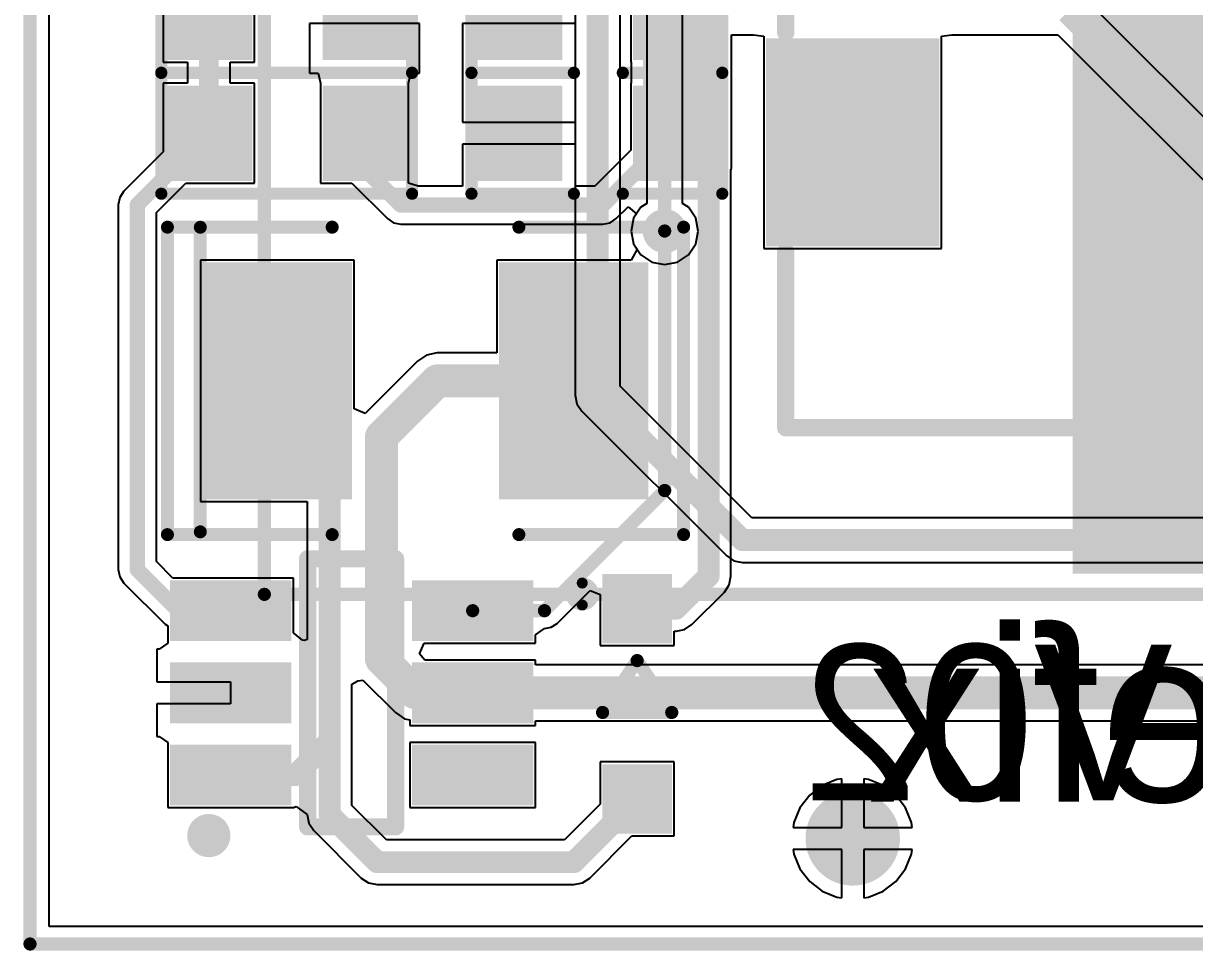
# Model space of a CAD drawing. Header units: millimetres. Extents: x -0.78 to 0.93, y -0.37 to 1.4.
# Drawn here: x -0.777 to -0.244, y -0.368 to 0.054 of the extents above; entities that cross this region are included whole.
import ezdxf

# ---------------------------------------------------------------- set-up
doc = ezdxf.new("R2010")
doc.units = ezdxf.units.MM
doc.header["$MEASUREMENT"] = 0
for name, color, linetype in [('BottomLayer', 5, 'Continuous'), ('BottomOverlay', 54, 'Continuous'), ('BottomSolder', 6, 'Continuous'), ('TopLayer', 1, 'Continuous'), ('TopOverlay', 2, 'Continuous'), ('TopSolder', 216, 'Continuous'), ('ViaHoleLayer', 16, 'Continuous')]:
    doc.layers.add(name, color=color, linetype=linetype)

# ---------------------------------------------------------------- blocks, each defined once
blk = doc.blocks.new('1_69_OLED_38')
at = {"layer": 'BottomLayer'}
blk.add_hatch(color=5, dxfattribs=at).paths.add_polyline_path([(-0.36417, -0.00585), (-0.36417, -0.09246), (-0.43504, -0.09246), (-0.43504, -0.00585)])
at = {"layer": 'BottomSolder'}
blk.add_hatch(color=6, dxfattribs=at).paths.add_polyline_path([(-0.36017, -0.00185), (-0.36017, -0.09646), (-0.43904, -0.09646), (-0.43904, -0.00185)])
at = {"layer": 'BottomOverlay', "const_width": 0.00787}
for points in [[(-0.43012, 0.00085), (-0.43012, 0.03585)], [(-0.43012, -0.17915), (-0.43012, -0.09915)], [(-0.43012, -0.17915), (0.43012, -0.17915)]]:
    blk.add_lwpolyline(points, dxfattribs=at)
at = {"layer": 'BottomOverlay', "const_width": 0.00394}
for points in [[(-0.43209, 0.00085, 1), (-0.42815, 0.00085, 1)], [(-0.43209, -0.09915, 1), (-0.42815, -0.09915, 1)], [(-0.43209, -0.17915, 1), (-0.42815, -0.17915, 1)], [(-0.43209, -0.17915, 1), (-0.42815, -0.17915, 1)]]:
    blk.add_lwpolyline(points, format="xyb", close=True, dxfattribs=at)
at = {"layer": 'TopOverlay', "const_width": 0.006}
for points in [[(-0.77418, -0.41423), (-0.77418, 0.88498)], [(-0.66749, -0.25502), (-0.66749, 0.80262)], [(-0.66749, -0.25502), (0.65456, -0.25502)], [(-0.77418, -0.41423), (0.76125, -0.41423)]]:
    blk.add_lwpolyline(points, dxfattribs=at)
at = {"layer": 'TopOverlay', "const_width": 0.003}
for points in [[(-0.66899, -0.25502, 1), (-0.66599, -0.25502, 1)], [(-0.66899, -0.25502, 1), (-0.66599, -0.25502, 1)], [(-0.77568, -0.41423, 1), (-0.77268, -0.41423, 1)], [(-0.77568, -0.41423, 1), (-0.77268, -0.41423, 1)]]:
    blk.add_lwpolyline(points, format="xyb", close=True, dxfattribs=at)
blk = doc.blocks.new('0603R_B_42')
at = {"layer": 'BottomLayer'}
for points in [[(-0.05043, 0.01772), (-0.02043, 0.01772), (-0.02043, -0.01772), (-0.05043, -0.01772)], [(0.01969, 0.01772), (0.05118, 0.01772), (0.05118, -0.01772), (0.01969, -0.01772)]]:
    blk.add_hatch(color=5, dxfattribs=at).paths.add_polyline_path(points)
at = {"layer": 'BottomSolder'}
for points in [[(-0.05443, 0.02172), (-0.01643, 0.02172), (-0.01643, -0.02172), (-0.05443, -0.02172)], [(0.01569, 0.02172), (0.05518, 0.02172), (0.05518, -0.02172), (0.01569, -0.02172)]]:
    blk.add_hatch(color=6, dxfattribs=at).paths.add_polyline_path(points)
at = {"layer": 'BottomOverlay', "const_width": 0.00551}
for points in [[(-0.05709, 0.02756), (-0.05709, -0.02756)], [(0.05709, 0.02756), (-0.05709, 0.02756)], [(0.05709, 0.02756), (0.05709, -0.02756)], [(0.05709, -0.02756), (-0.05709, -0.02756)]]:
    blk.add_lwpolyline(points, dxfattribs=at)
at = {"layer": 'BottomOverlay', "const_width": 0.00276}
for points in [[(-0.05847, 0.02756, 1), (-0.05571, 0.02756, 1)], [(-0.05847, 0.02756, 1), (-0.05571, 0.02756, 1)], [(0.05571, 0.02756, 1), (0.05847, 0.02756, 1)], [(0.05571, 0.02756, 1), (0.05847, 0.02756, 1)], [(-0.05847, -0.02756, 1), (-0.05571, -0.02756, 1)], [(-0.05847, -0.02756, 1), (-0.05571, -0.02756, 1)], [(0.05571, -0.02756, 1), (0.05847, -0.02756, 1)], [(0.05571, -0.02756, 1), (0.05847, -0.02756, 1)]]:
    blk.add_lwpolyline(points, format="xyb", close=True, dxfattribs=at)
blk = doc.blocks.new('0603R_B_43')
at = {"layer": 'BottomLayer'}
for points in [[(-0.05043, 0.01772), (-0.02043, 0.01772), (-0.02043, -0.01772), (-0.05043, -0.01772)], [(0.01969, 0.01772), (0.05118, 0.01772), (0.05118, -0.01772), (0.01969, -0.01772)]]:
    blk.add_hatch(color=5, dxfattribs=at).paths.add_polyline_path(points)
at = {"layer": 'BottomSolder'}
for points in [[(-0.05443, 0.02172), (-0.01643, 0.02172), (-0.01643, -0.02172), (-0.05443, -0.02172)], [(0.01569, 0.02172), (0.05518, 0.02172), (0.05518, -0.02172), (0.01569, -0.02172)]]:
    blk.add_hatch(color=6, dxfattribs=at).paths.add_polyline_path(points)
at = {"layer": 'BottomOverlay', "const_width": 0.00551}
for points in [[(-0.05709, 0.02756), (-0.05709, -0.02756)], [(0.05709, 0.02756), (-0.05709, 0.02756)], [(0.05709, 0.02756), (0.05709, -0.02756)], [(0.05709, -0.02756), (-0.05709, -0.02756)]]:
    blk.add_lwpolyline(points, dxfattribs=at)
at = {"layer": 'BottomOverlay', "const_width": 0.00276}
for points in [[(-0.05847, 0.02756, 1), (-0.05571, 0.02756, 1)], [(-0.05847, 0.02756, 1), (-0.05571, 0.02756, 1)], [(0.05571, 0.02756, 1), (0.05847, 0.02756, 1)], [(0.05571, 0.02756, 1), (0.05847, 0.02756, 1)], [(-0.05847, -0.02756, 1), (-0.05571, -0.02756, 1)], [(-0.05847, -0.02756, 1), (-0.05571, -0.02756, 1)], [(0.05571, -0.02756, 1), (0.05847, -0.02756, 1)], [(0.05571, -0.02756, 1), (0.05847, -0.02756, 1)]]:
    blk.add_lwpolyline(points, format="xyb", close=True, dxfattribs=at)
blk = doc.blocks.new('SOT23_6N_B_44')
at = {"layer": 'BottomLayer'}
for points in [[(-0.02756, 0.0315), (-0.04724, 0.0315), (-0.04724, 0.07874), (-0.02756, 0.07874)], [(0.00984, 0.0315), (-0.00984, 0.0315), (-0.00984, 0.07874), (0.00984, 0.07874)], [(0.04724, 0.0315), (0.02756, 0.0315), (0.02756, 0.07874), (0.04724, 0.07874)], [(-0.02756, -0.07874), (-0.04724, -0.07874), (-0.04724, -0.0315), (-0.02756, -0.0315)], [(0.00984, -0.07874), (-0.00984, -0.07874), (-0.00984, -0.0315), (0.00984, -0.0315)], [(0.04724, -0.07874), (0.02756, -0.07874), (0.02756, -0.0315), (0.04724, -0.0315)]]:
    blk.add_hatch(color=5, dxfattribs=at).paths.add_polyline_path(points)
at = {"layer": 'BottomSolder'}
for points in [[(-0.02356, 0.0275), (-0.05124, 0.0275), (-0.05124, 0.08274), (-0.02356, 0.08274)], [(0.01384, 0.0275), (-0.01384, 0.0275), (-0.01384, 0.08274), (0.01384, 0.08274)], [(0.05124, 0.0275), (0.02356, 0.0275), (0.02356, 0.08274), (0.05124, 0.08274)], [(-0.02356, -0.08274), (-0.05124, -0.08274), (-0.05124, -0.0275), (-0.02356, -0.0275)], [(0.01384, -0.08274), (-0.01384, -0.08274), (-0.01384, -0.0275), (0.01384, -0.0275)], [(0.05124, -0.08274), (0.02356, -0.08274), (0.02356, -0.0275), (0.05124, -0.0275)]]:
    blk.add_hatch(color=6, dxfattribs=at).paths.add_polyline_path(points)
at = {"layer": 'BottomOverlay'}
for points, const_width in [([(-0.06008, 0.065, 1), (-0.06992, 0.065, 1)], 0.00984), ([(-0.07238, 0.065, 1), (-0.06746, 0.065, 1)], 0.00492), ([(-0.06254, 0.065, 1), (-0.05762, 0.065, 1)], 0.00492), ([(-0.06299, 0.02, 1), (-0.05906, 0.02, 1)], 0.00394), ([(-0.06299, 0.02, 1), (-0.05906, 0.02, 1)], 0.00394), ([(0.05906, 0.02, 1), (0.06299, 0.02, 1)], 0.00394), ([(0.05906, 0.02, 1), (0.06299, 0.02, 1)], 0.00394), ([(-0.06299, -0.02, 1), (-0.05906, -0.02, 1)], 0.00394), ([(-0.06299, -0.02, 1), (-0.05906, -0.02, 1)], 0.00394), ([(0.05906, -0.02, 1), (0.06299, -0.02, 1)], 0.00394), ([(0.05906, -0.02, 1), (0.06299, -0.02, 1)], 0.00394)]:
    blk.add_lwpolyline(points, format="xyb", close=True, dxfattribs=dict(at, const_width=const_width))
at = {"layer": 'BottomOverlay', "const_width": 0.00787}
for points in [[(-0.06102, 0.02), (0.06102, 0.02)], [(-0.06102, 0.02), (-0.06102, -0.02)], [(0.06102, 0.02), (0.06102, -0.02)], [(-0.06102, -0.02), (0.06102, -0.02)]]:
    blk.add_lwpolyline(points, dxfattribs=at)
blk = doc.blocks.new('1210____B_45')
at = {"layer": 'BottomLayer'}
for points in [[(-0.0302, 0.04968), (0.0298, 0.04968), (0.0298, -0.05032), (-0.0302, -0.05032)], [(0.1048, 0.04968), (0.1648, 0.04968), (0.1648, -0.05032), (0.1048, -0.05032)]]:
    blk.add_hatch(color=5, dxfattribs=at).paths.add_polyline_path(points)
at = {"layer": 'BottomSolder'}
for points in [[(-0.0342, 0.05368), (0.0338, 0.05368), (0.0338, -0.05432), (-0.0342, -0.05432)], [(0.1008, 0.05368), (0.1688, 0.05368), (0.1688, -0.05432), (0.1008, -0.05432)]]:
    blk.add_hatch(color=6, dxfattribs=at).paths.add_polyline_path(points)
at = {"layer": 'BottomOverlay', "const_width": 0.00591}
for points in [[(-0.0502, 0.06968), (0.0248, 0.06968)], [(-0.0502, -0.07032), (-0.0502, 0.06968)], [(-0.03524, -0.06906), (-0.03524, 0.06964)], [(0.1098, 0.06968), (0.1848, 0.06968)], [(0.1848, -0.07032), (0.1848, 0.06968)], [(-0.0502, -0.07032), (0.0248, -0.07032)], [(0.1098, -0.07032), (0.1848, -0.07032)]]:
    blk.add_lwpolyline(points, dxfattribs=at)
at = {"layer": 'BottomOverlay', "const_width": 0.00295}
for points in [[(-0.05167, 0.06968, 1), (-0.04872, 0.06968, 1)], [(-0.05167, 0.06968, 1), (-0.04872, 0.06968, 1)], [(-0.03671, 0.06964, 1), (-0.03376, 0.06964, 1)], [(0.02333, 0.06968, 1), (0.02628, 0.06968, 1)], [(0.10833, 0.06968, 1), (0.11128, 0.06968, 1)], [(0.18333, 0.06968, 1), (0.18628, 0.06968, 1)], [(0.18333, 0.06968, 1), (0.18628, 0.06968, 1)], [(-0.05167, -0.07032, 1), (-0.04872, -0.07032, 1)], [(-0.05167, -0.07032, 1), (-0.04872, -0.07032, 1)], [(-0.03671, -0.06906, 1), (-0.03376, -0.06906, 1)], [(0.02333, -0.07032, 1), (0.02628, -0.07032, 1)], [(0.10833, -0.07032, 1), (0.11128, -0.07032, 1)], [(0.18333, -0.07032, 1), (0.18628, -0.07032, 1)], [(0.18333, -0.07032, 1), (0.18628, -0.07032, 1)]]:
    blk.add_lwpolyline(points, format="xyb", close=True, dxfattribs=at)
blk = doc.blocks.new('SOD323_1N4148WS_B_46')
at = {"layer": 'BottomLayer'}
for points in [[(-0.05512, 0.01181), (-0.0315, 0.01181), (-0.0315, -0.01181), (-0.05512, -0.01181)], [(0.0315, 0.01181), (0.05512, 0.01181), (0.05512, -0.01181), (0.0315, -0.01181)]]:
    blk.add_hatch(color=5, dxfattribs=at).paths.add_polyline_path(points)
at = {"layer": 'BottomSolder'}
for points in [[(-0.05912, 0.01581), (-0.0275, 0.01581), (-0.0275, -0.01581), (-0.05912, -0.01581)], [(0.0275, 0.01581), (0.05912, 0.01581), (0.05912, -0.01581), (0.0275, -0.01581)]]:
    blk.add_hatch(color=6, dxfattribs=at).paths.add_polyline_path(points)
at = {"layer": 'BottomOverlay', "const_width": 0.006}
for points in [[(-0.01969, 0), (0.00394, 0.01575)], [(0.00394, -0.01575), (0.00394, 0.01575)], [(0.00394, -0.01575), (-0.01969, 0)]]:
    blk.add_lwpolyline(points, dxfattribs=at)
at = {"layer": 'BottomOverlay'}
for points, const_width in [([(0.00244, 0.01575, 1), (0.00544, 0.01575, 1)], 0.003), ([(0.00244, 0.01575, 1), (0.00544, 0.01575, 1)], 0.003), ([(-0.02118, 0, 1), (-0.01818, 0, 1)], 0.003), ([(-0.02118, 0, 1), (-0.01818, 0, 1)], 0.003), ([(0.00244, -0.01575, 1), (0.00544, -0.01575, 1)], 0.003), ([(0.00244, -0.01575, 1), (0.00544, -0.01575, 1)], 0.003), ([(-0.045, -0.025, 1), (-0.055, -0.025, 1)], 0.005), ([(-0.05625, -0.025, 1), (-0.05375, -0.025, 1)], 0.0025), ([(-0.04625, -0.025, 1), (-0.04375, -0.025, 1)], 0.0025)]:
    blk.add_lwpolyline(points, format="xyb", close=True, dxfattribs=dict(at, const_width=const_width))
blk = doc.blocks.new('0603C_B_53')
at = {"layer": 'BottomLayer'}
for points in [[(-0.05043, 0.01772), (-0.02043, 0.01772), (-0.02043, -0.01772), (-0.05043, -0.01772)], [(0.01969, 0.01772), (0.05118, 0.01772), (0.05118, -0.01772), (0.01969, -0.01772)]]:
    blk.add_hatch(color=5, dxfattribs=at).paths.add_polyline_path(points)
at = {"layer": 'BottomSolder'}
for points in [[(-0.05443, 0.02172), (-0.01643, 0.02172), (-0.01643, -0.02172), (-0.05443, -0.02172)], [(0.01569, 0.02172), (0.05518, 0.02172), (0.05518, -0.02172), (0.01569, -0.02172)]]:
    blk.add_hatch(color=6, dxfattribs=at).paths.add_polyline_path(points)
at = {"layer": 'BottomOverlay', "const_width": 0.00551}
for points in [[(-0.05709, 0.02756), (-0.05709, -0.02756)], [(-0.01181, 0.02756), (-0.05709, 0.02756)], [(0.05709, 0.02756), (0.01047, 0.02756)], [(0.05709, 0.02756), (0.05709, -0.02756)], [(-0.01181, -0.02756), (-0.05709, -0.02756)], [(0.05709, -0.02756), (0.01047, -0.02756)]]:
    blk.add_lwpolyline(points, dxfattribs=at)
at = {"layer": 'BottomOverlay', "const_width": 0.00276}
for points in [[(-0.05847, 0.02756, 1), (-0.05571, 0.02756, 1)], [(-0.05847, 0.02756, 1), (-0.05571, 0.02756, 1)], [(-0.01319, 0.02756, 1), (-0.01043, 0.02756, 1)], [(0.0091, 0.02756, 1), (0.01185, 0.02756, 1)], [(0.05571, 0.02756, 1), (0.05847, 0.02756, 1)], [(0.05571, 0.02756, 1), (0.05847, 0.02756, 1)], [(-0.05847, -0.02756, 1), (-0.05571, -0.02756, 1)], [(-0.05847, -0.02756, 1), (-0.05571, -0.02756, 1)], [(-0.01319, -0.02756, 1), (-0.01043, -0.02756, 1)], [(0.0091, -0.02756, 1), (0.01185, -0.02756, 1)], [(0.05571, -0.02756, 1), (0.05847, -0.02756, 1)], [(0.05571, -0.02756, 1), (0.05847, -0.02756, 1)]]:
    blk.add_lwpolyline(points, format="xyb", close=True, dxfattribs=at)
blk = doc.blocks.new('0603C_B_55')
at = {"layer": 'BottomLayer'}
for points in [[(-0.05043, 0.01772), (-0.02043, 0.01772), (-0.02043, -0.01772), (-0.05043, -0.01772)], [(0.01969, 0.01772), (0.05118, 0.01772), (0.05118, -0.01772), (0.01969, -0.01772)]]:
    blk.add_hatch(color=5, dxfattribs=at).paths.add_polyline_path(points)
at = {"layer": 'BottomSolder'}
for points in [[(-0.05443, 0.02172), (-0.01643, 0.02172), (-0.01643, -0.02172), (-0.05443, -0.02172)], [(0.01569, 0.02172), (0.05518, 0.02172), (0.05518, -0.02172), (0.01569, -0.02172)]]:
    blk.add_hatch(color=6, dxfattribs=at).paths.add_polyline_path(points)
at = {"layer": 'BottomOverlay', "const_width": 0.00551}
for points in [[(-0.05709, 0.02756), (-0.05709, -0.02756)], [(-0.01181, 0.02756), (-0.05709, 0.02756)], [(0.05709, 0.02756), (0.01047, 0.02756)], [(0.05709, 0.02756), (0.05709, -0.02756)], [(-0.01181, -0.02756), (-0.05709, -0.02756)], [(0.05709, -0.02756), (0.01047, -0.02756)]]:
    blk.add_lwpolyline(points, dxfattribs=at)
at = {"layer": 'BottomOverlay', "const_width": 0.00276}
for points in [[(-0.05847, 0.02756, 1), (-0.05571, 0.02756, 1)], [(-0.05847, 0.02756, 1), (-0.05571, 0.02756, 1)], [(-0.01319, 0.02756, 1), (-0.01043, 0.02756, 1)], [(0.0091, 0.02756, 1), (0.01185, 0.02756, 1)], [(0.05571, 0.02756, 1), (0.05847, 0.02756, 1)], [(0.05571, 0.02756, 1), (0.05847, 0.02756, 1)], [(-0.05847, -0.02756, 1), (-0.05571, -0.02756, 1)], [(-0.05847, -0.02756, 1), (-0.05571, -0.02756, 1)], [(-0.01319, -0.02756, 1), (-0.01043, -0.02756, 1)], [(0.0091, -0.02756, 1), (0.01185, -0.02756, 1)], [(0.05571, -0.02756, 1), (0.05847, -0.02756, 1)], [(0.05571, -0.02756, 1), (0.05847, -0.02756, 1)]]:
    blk.add_lwpolyline(points, format="xyb", close=True, dxfattribs=at)

msp = doc.modelspace()

# ---------------------------------------------------------------- hatches: boundary and pattern name
at = {"layer": 'BottomLayer'}
msp.add_hatch(color=5, dxfattribs=at).paths.add_polyline_path([(-0.49508, -0.01181), (-0.46027, -0.01181), (-0.46027, 0.07677), (-0.49508, 0.07677)])
h = msp.add_hatch(color=5, dxfattribs=at)
edge = h.paths.add_edge_path()
edge.add_arc((-0.48524, -0.04035), 0.01, 0, 360)
h = msp.add_hatch(color=5, dxfattribs=at)
edge = h.paths.add_edge_path()
edge.add_arc((-0.39961, -0.31693), 0.0175, 0, 360)
at = {"layer": 'BottomSolder'}
h = msp.add_hatch(color=6, dxfattribs=at)
edge = h.paths.add_edge_path()
edge.add_arc((-0.39961, -0.31693), 0.0215, 0, 360)
at = {"layer": 'TopLayer'}
h = msp.add_hatch(color=1, dxfattribs=at)
edge = h.paths.add_edge_path()
edge.add_arc((-0.48524, -0.04035), 0.01, 0, 360)
h = msp.add_hatch(color=1, dxfattribs=at)
edge = h.paths.add_edge_path()
edge.add_arc((-0.39961, -0.31693), 0.0175, 0, 360)
at = {"layer": 'TopSolder'}
h = msp.add_hatch(color=216, dxfattribs=at)
edge = h.paths.add_edge_path()
edge.add_arc((-0.39961, -0.31693), 0.0215, 0, 360)
at = {"layer": 'ViaHoleLayer'}
h = msp.add_hatch(color=16, dxfattribs=at)
edge = h.paths.add_edge_path()
edge.add_arc((-0.48524, -0.04035), 0.006, 0, 360)
h = msp.add_hatch(color=16, dxfattribs=at)
edge = h.paths.add_edge_path()
edge.add_arc((-0.39961, -0.31693), 0.01, 0, 360)

# ---------------------------------------------------------------- linework, layer by layer
at = {"layer": 'BottomLayer'}
for p, q in [((-0.76547, -0.357), (-0.76547, 0.9259)), ((-0.71351, 0.08191), (-0.71351, 0.03648)), ((-0.67201, 0.03648), (-0.67201, 0.08191)), ((-0.50067, 0.08191), (-0.50067, 0.03648)), ((-0.62189, 0.05419), (-0.64689, 0.05419)), ((-0.64689, 0.05419), (-0.64689, 0.03148)), ((-0.59689, 0.05419), (-0.62189, 0.05419)), ((-0.59689, 0.03148), (-0.59689, 0.05419)), ((-0.55154, 0.05419), (-0.57729, 0.05419)), ((-0.57729, 0.05419), (-0.57729, 0.03148)), ((-0.52579, 0.05419), (-0.55154, 0.05419)), ((-0.52579, 0.03148), (-0.52579, 0.05419)), ((-0.19333, -0.03508), (-0.28653, 0.05811)), ((-0.45486, -0.01181), (-0.45486, 0.049)), ((-0.45486, 0.049), (-0.44478, 0.049)), ((-0.44478, 0.049), (-0.44004, 0.04837)), ((-0.44004, 0.04837), (-0.44004, 0.044)), ((-0.35917, 0.04837), (-0.35443, 0.049)), ((-0.35917, 0.044), (-0.35917, 0.04837)), ((-0.35443, 0.049), (-0.30625, 0.049)), ((-0.30625, 0.049), (-0.20477, -0.05249)), ((-0.44004, 0.044), (-0.44004, -0.04825)), ((-0.35917, -0.04825), (-0.35917, 0.044)), ((-0.71351, 0.03648), (-0.70244, 0.03648)), ((-0.70244, 0.03648), (-0.70244, 0.02691)), ((-0.68307, 0.02691), (-0.68307, 0.03648)), ((-0.68307, 0.03648), (-0.67201, 0.03648)), ((-0.50067, 0.03648), (-0.50049, 0.03648)), ((-0.50049, 0.03648), (-0.50049, 0.02691)), ((-0.70244, 0.02691), (-0.71351, 0.02691)), ((-0.71351, 0.02691), (-0.71351, -0.0043)), ((-0.67201, 0.02691), (-0.68307, 0.02691)), ((-0.67201, -0.01852), (-0.67201, 0.02691)), ((-0.64689, 0.03148), (-0.64294, 0.03148)), ((-0.64294, 0.03148), (-0.64189, 0.02691)), ((-0.64189, 0.02691), (-0.64189, 0.02648)), ((-0.60189, 0.02691), (-0.60085, 0.03148)), ((-0.60189, 0.02648), (-0.60189, 0.02691)), ((-0.60085, 0.03148), (-0.59689, 0.03148)), ((-0.57729, 0.03148), (-0.57729, 0.00919)), ((-0.52579, 0.00919), (-0.52579, 0.03148)), ((-0.50049, 0.02691), (-0.50067, 0.02691)), ((-0.50067, 0.02691), (-0.50067, -0.00355)), ((-0.64189, 0.02648), (-0.64189, -0.01852)), ((-0.60189, -0.01852), (-0.60189, 0.02648)), ((-0.57729, 0.00919), (-0.55154, 0.00919)), ((-0.55154, 0.00919), (-0.52579, 0.00919)), ((-0.71351, -0.0043), (-0.73146, -0.02225)), ((-0.55154, -0.00081), (-0.57729, -0.00081)), ((-0.57729, -0.00081), (-0.57729, -0.01988)), ((-0.52579, -0.00081), (-0.55154, -0.00081)), ((-0.52579, -0.01988), (-0.52579, -0.00081)), ((-0.50067, -0.00355), (-0.517, -0.01988)), ((-0.45504, -0.01226), (-0.45486, -0.01181)), ((-0.45504, -0.19752), (-0.45504, -0.01226)), ((-0.71667, -0.03197), (-0.70322, -0.01852)), ((-0.70322, -0.01852), (-0.67201, -0.01852)), ((-0.64189, -0.01852), (-0.62759, -0.01852)), ((-0.62759, -0.01852), (-0.61144, -0.03467)), ((-0.59745, -0.01988), (-0.60189, -0.01852)), ((-0.57729, -0.01988), (-0.59745, -0.01988)), ((-0.517, -0.01988), (-0.52579, -0.01988)), ((-0.73334, -0.02506), (-0.734, -0.02838)), ((-0.73146, -0.02225), (-0.73334, -0.02506)), ((-0.734, -0.02838), (-0.734, -0.1945)), ((-0.71667, -0.19091), (-0.71667, -0.03197)), ((-0.50728, -0.03467), (-0.50189, -0.02928)), ((-0.50189, -0.02928), (-0.49801, -0.03247)), ((-0.61144, -0.03467), (-0.60863, -0.03655)), ((-0.60863, -0.03655), (-0.60531, -0.03721)), ((-0.60531, -0.03721), (-0.51341, -0.03721)), ((-0.51341, -0.03721), (-0.51009, -0.03655)), ((-0.51009, -0.03655), (-0.50728, -0.03467)), ((-0.49937, -0.0345), (-0.50053, -0.04035)), ((-0.49801, -0.03247), (-0.49937, -0.0345)), ((-0.50053, -0.04035), (-0.49937, -0.04621)), ((-0.49937, -0.04621), (-0.49778, -0.04859)), ((-0.49778, -0.04859), (-0.50045, -0.05359)), ((-0.44004, -0.04825), (-0.35917, -0.04825)), ((-0.62661, -0.05359), (-0.69661, -0.05359)), ((-0.69661, -0.05359), (-0.69661, -0.16359)), ((-0.62661, -0.12136), (-0.62661, -0.05359)), ((-0.50045, -0.05359), (-0.56161, -0.05359)), ((-0.56161, -0.05359), (-0.56161, -0.09584)), ((-0.58875, -0.09584), (-0.59362, -0.09681)), ((-0.56161, -0.09584), (-0.58875, -0.09584)), ((-0.59776, -0.09957), (-0.62161, -0.12343)), ((-0.59362, -0.09681), (-0.59776, -0.09957)), ((-0.62161, -0.12343), (-0.62661, -0.12136)), ((-0.69661, -0.16359), (-0.64799, -0.16359)), ((-0.64799, -0.16359), (-0.64799, -0.22633)), ((-0.70917, -0.1984), (-0.71667, -0.19091)), ((-0.734, -0.1945), (-0.73334, -0.19782)), ((-0.73334, -0.19782), (-0.73146, -0.20063)), ((-0.73146, -0.20063), (-0.71271, -0.21938)), ((-0.65426, -0.1984), (-0.70917, -0.1984)), ((-0.65426, -0.22329), (-0.65426, -0.1984)), ((-0.45803, -0.20473), (-0.45582, -0.20142)), ((-0.45582, -0.20142), (-0.45504, -0.19752)), ((-0.53419, -0.21902), (-0.5192, -0.20402)), ((-0.5192, -0.20402), (-0.51458, -0.20593)), ((-0.51458, -0.20593), (-0.51458, -0.22915)), ((-0.47285, -0.21955), (-0.45803, -0.20473)), ((-0.71271, -0.21938), (-0.71151, -0.22018)), ((-0.71151, -0.22018), (-0.71151, -0.22809)), ((-0.6502, -0.22663), (-0.65426, -0.22329)), ((-0.54403, -0.22424), (-0.53996, -0.2214)), ((-0.53996, -0.2214), (-0.53684, -0.22078)), ((-0.53684, -0.22078), (-0.53419, -0.21902)), ((-0.48095, -0.22915), (-0.48095, -0.22254)), ((-0.48095, -0.22254), (-0.48006, -0.22254)), ((-0.48006, -0.22254), (-0.47616, -0.22176)), ((-0.47616, -0.22176), (-0.47285, -0.21955)), ((-0.71151, -0.22809), (-0.71538, -0.23081)), ((-0.64926, -0.22682), (-0.6502, -0.22663)), ((-0.648, -0.22637), (-0.64926, -0.22682)), ((-0.64799, -0.22633), (-0.648, -0.22637)), ((-0.59681, -0.23285), (-0.5947, -0.22809)), ((-0.5947, -0.22809), (-0.54403, -0.22809)), ((-0.54403, -0.22809), (-0.54403, -0.22424)), ((-0.51458, -0.22915), (-0.48095, -0.22915)), ((-0.71538, -0.23081), (-0.71651, -0.23081)), ((-0.71651, -0.23081), (-0.71651, -0.24565)), ((-0.59448, -0.23581), (-0.59681, -0.23285)), ((-0.54403, -0.23581), (-0.59448, -0.23581)), ((-0.54403, -0.2379), (-0.54403, -0.23581)), ((0.48805, -0.2379), (-0.54403, -0.2379)), ((-0.6276, -0.24664), (-0.625, -0.24523)), ((-0.625, -0.24523), (-0.6226, -0.24483)), ((-0.6226, -0.24483), (-0.60777, -0.25966)), ((-0.71651, -0.24565), (-0.68288, -0.24565)), ((-0.68288, -0.24565), (-0.68288, -0.25565)), ((-0.6276, -0.27264), (-0.6276, -0.24664)), ((-0.68288, -0.25565), (-0.71651, -0.25565)), ((-0.71651, -0.25565), (-0.71651, -0.27049)), ((-0.60777, -0.25966), (-0.60364, -0.26242)), ((-0.60364, -0.26242), (-0.60127, -0.26289)), ((-0.60127, -0.26289), (-0.60127, -0.26549)), ((-0.60127, -0.26549), (-0.54403, -0.26549)), ((-0.54403, -0.26549), (-0.54403, -0.26339)), ((-0.54403, -0.26339), (0.47924, -0.26339)), ((-0.71651, -0.27049), (-0.71538, -0.27049)), ((-0.71538, -0.27049), (-0.71151, -0.27321)), ((-0.71151, -0.27321), (-0.71151, -0.30289)), ((-0.6276, -0.30188), (-0.6276, -0.27264)), ((-0.54403, -0.27321), (-0.60127, -0.27321)), ((-0.60127, -0.27321), (-0.60127, -0.30289)), ((-0.54403, -0.30289), (-0.54403, -0.27321)), ((-0.48095, -0.28214), (-0.51458, -0.28214)), ((-0.51458, -0.28214), (-0.51458, -0.30135)), ((-0.48095, -0.31577), (-0.48095, -0.28214)), ((-0.41347, -0.29291), (-0.41922, -0.29732)), ((-0.40679, -0.29014), (-0.41347, -0.29291)), ((-0.40461, -0.28985), (-0.40679, -0.29014)), ((-0.40461, -0.31193), (-0.40461, -0.28985)), ((-0.39243, -0.29014), (-0.39461, -0.28985)), ((-0.39461, -0.28985), (-0.39461, -0.31193)), ((-0.38574, -0.29291), (-0.39243, -0.29014)), ((-0.37999, -0.29732), (-0.38574, -0.29291)), ((-0.41922, -0.29732), (-0.42363, -0.30306)), ((-0.37559, -0.30306), (-0.37999, -0.29732)), ((-0.71151, -0.30289), (-0.65426, -0.30289)), ((-0.65426, -0.30289), (-0.65299, -0.30245)), ((-0.65426, -0.30289), (-0.65426, -0.30289)), ((-0.65299, -0.30245), (-0.64799, -0.306)), ((-0.61192, -0.31756), (-0.6276, -0.30188)), ((-0.60127, -0.30289), (-0.54403, -0.30289)), ((-0.51458, -0.30135), (-0.53079, -0.31756)), ((-0.42363, -0.30306), (-0.4264, -0.30975)), ((-0.37281, -0.30975), (-0.37559, -0.30306)), ((-0.64799, -0.306), (-0.64799, -0.3061)), ((-0.64799, -0.3061), (-0.64721, -0.31)), ((-0.64721, -0.31), (-0.645, -0.31331)), ((-0.645, -0.31331), (-0.62335, -0.33497)), ((-0.4264, -0.30975), (-0.42669, -0.31193)), ((-0.42669, -0.31193), (-0.40461, -0.31193)), ((-0.39461, -0.31193), (-0.37253, -0.31193)), ((-0.37253, -0.31193), (-0.37281, -0.30975)), ((-0.53079, -0.31756), (-0.61192, -0.31756)), ((-0.51936, -0.33497), (-0.50016, -0.31577)), ((-0.50016, -0.31577), (-0.48095, -0.31577)), ((-0.40461, -0.32193), (-0.42669, -0.32193)), ((-0.42669, -0.32193), (-0.4264, -0.32411)), ((-0.4264, -0.32411), (-0.42363, -0.3308)), ((-0.40461, -0.34401), (-0.40461, -0.32193)), ((-0.37253, -0.32193), (-0.39461, -0.32193)), ((-0.39461, -0.32193), (-0.39461, -0.34401)), ((-0.37559, -0.3308), (-0.37281, -0.32411)), ((-0.37281, -0.32411), (-0.37253, -0.32193)), ((-0.62335, -0.33497), (-0.62004, -0.33718)), ((-0.52266, -0.33718), (-0.51936, -0.33497)), ((-0.42363, -0.3308), (-0.41922, -0.33654)), ((-0.37999, -0.33654), (-0.37559, -0.3308)), ((-0.62004, -0.33718), (-0.61614, -0.33795)), ((-0.61614, -0.33795), (-0.52657, -0.33795)), ((-0.52657, -0.33795), (-0.52266, -0.33718)), ((-0.41922, -0.33654), (-0.41347, -0.34095)), ((-0.41347, -0.34095), (-0.40679, -0.34372)), ((-0.39243, -0.34372), (-0.38574, -0.34095)), ((-0.38574, -0.34095), (-0.37999, -0.33654)), ((-0.40679, -0.34372), (-0.40461, -0.34401)), ((-0.39461, -0.34401), (-0.39243, -0.34372)), ((0.75365, -0.357), (-0.76547, -0.357))]:
    msp.add_line(p, q, dxfattribs=at)
for points, const_width in [([(-0.48067, 0.00419), (-0.48067, 0.05919)], 0.01), ([(-0.30203, 0.05919), (-0.19756, -0.04528)], 0.01), ([(-0.69276, 0.00419), (-0.69276, 0.05919)], 0.009), ([(-0.72533, -0.02838), (-0.69276, 0.00419)], 0.007), ([(-0.62189, -0.01197), (-0.62189, 0.00419)], 0.007), ([(-0.51341, -0.02854), (-0.48067, 0.00419)], 0.007), ([(-0.48067, 0.00419), (-0.46524, -0.01124)], 0.01), ([(-0.62189, -0.01197), (-0.60531, -0.02854)], 0.007), ([(-0.46524, -0.19752), (-0.46524, -0.01124)], 0.01), ([(-0.72533, -0.1945), (-0.72533, -0.02838)], 0.007), ([(-0.60531, -0.02854), (-0.51341, -0.02854)], 0.007), ([(-0.48524, -0.15852), (-0.48524, -0.04035)], 0.006), ([(-0.61417, -0.13401), (-0.58875, -0.10859)], 0.015), ([(-0.58875, -0.10859), (-0.52661, -0.10859)], 0.015), ([(-0.66161, -0.10859), (-0.6378, -0.13241)], 0.01), ([(-0.6378, -0.27264), (-0.6378, -0.13241)], 0.01), ([(-0.61417, -0.23524), (-0.61417, -0.13401)], 0.015), ([(-0.53996, -0.21325), (-0.48524, -0.15852)], 0.006), ([(-0.72533, -0.1945), (-0.70659, -0.21325)], 0.007), ([(-0.48006, -0.21234), (-0.46524, -0.19752)], 0.01), ([(-0.49777, -0.21234), (-0.48006, -0.21234)], 0.01), ([(-0.70659, -0.21325), (-0.68288, -0.21325)], 0.007), ([(-0.57265, -0.21325), (-0.53996, -0.21325)], 0.006), ([(-0.61417, -0.23524), (-0.59876, -0.25065)], 0.015), ([(-0.59876, -0.25065), (-0.57265, -0.25065)], 0.015), ([(-0.57265, -0.25065), (0.64699, -0.25065)], 0.015), ([(-0.65321, -0.28805), (-0.6378, -0.27264)], 0.01), ([(-0.6378, -0.3061), (-0.6378, -0.27264)], 0.01), ([(-0.68288, -0.28805), (-0.65321, -0.28805)], 0.01), ([(-0.52657, -0.32776), (-0.49777, -0.29896)], 0.01), ([(-0.6378, -0.3061), (-0.61614, -0.32776)], 0.01), ([(-0.61614, -0.32776), (-0.52657, -0.32776)], 0.01)]:
    msp.add_lwpolyline(points, dxfattribs=dict(at, const_width=const_width))
for points, const_width in [([(-0.69501, 0.00419, 1), (-0.69051, 0.00419, 1)], 0.0045), ([(-0.69451, 0.00419, 1), (-0.69101, 0.00419, 1)], 0.0035), ([(-0.62364, 0.00419, 1), (-0.62014, 0.00419, 1)], 0.0035), ([(-0.48317, 0.00419, 1), (-0.47817, 0.00419, 1)], 0.005), ([(-0.48317, 0.00419, 1), (-0.47817, 0.00419, 1)], 0.005), ([(-0.48242, 0.00419, 1), (-0.47892, 0.00419, 1)], 0.0035), ([(-0.62364, -0.01197, 1), (-0.62014, -0.01197, 1)], 0.0035), ([(-0.62364, -0.01197, 1), (-0.62014, -0.01197, 1)], 0.0035), ([(-0.46774, -0.01124, 1), (-0.46274, -0.01124, 1)], 0.005), ([(-0.46774, -0.01124, 1), (-0.46274, -0.01124, 1)], 0.005), ([(-0.72708, -0.02838, 1), (-0.72358, -0.02838, 1)], 0.0035), ([(-0.72708, -0.02838, 1), (-0.72358, -0.02838, 1)], 0.0035), ([(-0.60706, -0.02854, 1), (-0.60356, -0.02854, 1)], 0.0035), ([(-0.60706, -0.02854, 1), (-0.60356, -0.02854, 1)], 0.0035), ([(-0.51516, -0.02854, 1), (-0.51166, -0.02854, 1)], 0.0035), ([(-0.51516, -0.02854, 1), (-0.51166, -0.02854, 1)], 0.0035), ([(-0.48674, -0.04035, 1), (-0.48374, -0.04035, 1)], 0.003), ([(-0.5925, -0.10859, 1), (-0.585, -0.10859, 1)], 0.0075), ([(-0.5925, -0.10859, 1), (-0.585, -0.10859, 1)], 0.0075), ([(-0.53036, -0.10859, 1), (-0.52286, -0.10859, 1)], 0.0075), ([(-0.66411, -0.10859, 1), (-0.65911, -0.10859, 1)], 0.005), ([(-0.6403, -0.13241, 1), (-0.6353, -0.13241, 1)], 0.005), ([(-0.6403, -0.13241, 1), (-0.6353, -0.13241, 1)], 0.005), ([(-0.61792, -0.13401, 1), (-0.61042, -0.13401, 1)], 0.0075), ([(-0.61792, -0.13401, 1), (-0.61042, -0.13401, 1)], 0.0075), ([(-0.48674, -0.15852, 1), (-0.48374, -0.15852, 1)], 0.003), ([(-0.48674, -0.15852, 1), (-0.48374, -0.15852, 1)], 0.003), ([(-0.72708, -0.1945, 1), (-0.72358, -0.1945, 1)], 0.0035), ([(-0.72708, -0.1945, 1), (-0.72358, -0.1945, 1)], 0.0035), ([(-0.46774, -0.19752, 1), (-0.46274, -0.19752, 1)], 0.005), ([(-0.46774, -0.19752, 1), (-0.46274, -0.19752, 1)], 0.005), ([(-0.50027, -0.21234, 1), (-0.49527, -0.21234, 1)], 0.005), ([(-0.48256, -0.21234, 1), (-0.47756, -0.21234, 1)], 0.005), ([(-0.48256, -0.21234, 1), (-0.47756, -0.21234, 1)], 0.005), ([(-0.70834, -0.21325, 1), (-0.70484, -0.21325, 1)], 0.0035), ([(-0.70834, -0.21325, 1), (-0.70484, -0.21325, 1)], 0.0035), ([(-0.68463, -0.21325, 1), (-0.68113, -0.21325, 1)], 0.0035), ([(-0.57415, -0.21325, 1), (-0.57115, -0.21325, 1)], 0.003), ([(-0.54146, -0.21325, 1), (-0.53846, -0.21325, 1)], 0.003), ([(-0.54146, -0.21325, 1), (-0.53846, -0.21325, 1)], 0.003), ([(-0.61792, -0.23524, 1), (-0.61042, -0.23524, 1)], 0.0075), ([(-0.61792, -0.23524, 1), (-0.61042, -0.23524, 1)], 0.0075), ([(-0.60251, -0.25065, 1), (-0.59501, -0.25065, 1)], 0.0075), ([(-0.60251, -0.25065, 1), (-0.59501, -0.25065, 1)], 0.0075), ([(-0.5764, -0.25065, 1), (-0.5689, -0.25065, 1)], 0.0075), ([(-0.5764, -0.25065, 1), (-0.5689, -0.25065, 1)], 0.0075), ([(-0.6403, -0.27264, 1), (-0.6353, -0.27264, 1)], 0.005), ([(-0.6403, -0.27264, 1), (-0.6353, -0.27264, 1)], 0.005), ([(-0.6403, -0.27264, 1), (-0.6353, -0.27264, 1)], 0.005), ([(-0.68538, -0.28805, 1), (-0.68038, -0.28805, 1)], 0.005), ([(-0.65571, -0.28805, 1), (-0.65071, -0.28805, 1)], 0.005), ([(-0.65571, -0.28805, 1), (-0.65071, -0.28805, 1)], 0.005), ([(-0.50027, -0.29896, 1), (-0.49527, -0.29896, 1)], 0.005), ([(-0.6403, -0.3061, 1), (-0.6353, -0.3061, 1)], 0.005), ([(-0.6403, -0.3061, 1), (-0.6353, -0.3061, 1)], 0.005), ([(-0.61864, -0.32776, 1), (-0.61364, -0.32776, 1)], 0.005), ([(-0.61864, -0.32776, 1), (-0.61364, -0.32776, 1)], 0.005), ([(-0.52907, -0.32776, 1), (-0.52407, -0.32776, 1)], 0.005), ([(-0.52907, -0.32776, 1), (-0.52407, -0.32776, 1)], 0.005)]:
    msp.add_lwpolyline(points, format="xyb", close=True, dxfattribs=dict(at, const_width=const_width))
at = {"layer": 'TopLayer'}
for p, q in [((-0.76547, -0.357), (-0.76547, 0.9259)), ((-0.52594, 0.25649), (-0.52594, -0.11516)), ((-0.50555, -0.11093), (-0.50555, 0.25649)), ((-0.49339, 0.18012), (-0.49339, -0.02776)), ((-0.47708, -0.02776), (-0.47708, 0.17674)), ((-0.49605, -0.02954), (-0.49937, -0.0345)), ((-0.49339, -0.02776), (-0.49605, -0.02954)), ((-0.47442, -0.02954), (-0.47708, -0.02776)), ((-0.47111, -0.0345), (-0.47442, -0.02954)), ((-0.49937, -0.0345), (-0.50053, -0.04035)), ((-0.46994, -0.04035), (-0.47111, -0.0345)), ((-0.50053, -0.04035), (-0.49937, -0.04621)), ((-0.47111, -0.04621), (-0.46994, -0.04035)), ((-0.49937, -0.04621), (-0.49605, -0.05117)), ((-0.47442, -0.05117), (-0.47111, -0.04621)), ((-0.49605, -0.05117), (-0.49109, -0.05448)), ((-0.47938, -0.05448), (-0.47442, -0.05117)), ((-0.49109, -0.05448), (-0.48524, -0.05565)), ((-0.48524, -0.05565), (-0.47938, -0.05448)), ((-0.44558, -0.17091), (-0.50555, -0.11093)), ((-0.52594, -0.11516), (-0.52517, -0.11906)), ((-0.52517, -0.11906), (-0.52296, -0.12237)), ((-0.52296, -0.12237), (-0.45701, -0.18831)), ((0.47302, -0.17091), (-0.44558, -0.17091)), ((-0.45701, -0.18831), (-0.4537, -0.19052)), ((-0.4537, -0.19052), (-0.4498, -0.1913)), ((-0.4498, -0.1913), (0.47302, -0.1913)), ((-0.41347, -0.29291), (-0.41922, -0.29732)), ((-0.40679, -0.29014), (-0.41347, -0.29291)), ((-0.40461, -0.28985), (-0.40679, -0.29014)), ((-0.40461, -0.31193), (-0.40461, -0.28985)), ((-0.39243, -0.29014), (-0.39461, -0.28985)), ((-0.39461, -0.28985), (-0.39461, -0.31193)), ((-0.38574, -0.29291), (-0.39243, -0.29014)), ((-0.37999, -0.29732), (-0.38574, -0.29291)), ((-0.41922, -0.29732), (-0.42363, -0.30306)), ((-0.37559, -0.30306), (-0.37999, -0.29732)), ((-0.42363, -0.30306), (-0.4264, -0.30975)), ((-0.37281, -0.30975), (-0.37559, -0.30306)), ((-0.4264, -0.30975), (-0.42669, -0.31193)), ((-0.42669, -0.31193), (-0.40461, -0.31193)), ((-0.39461, -0.31193), (-0.37253, -0.31193)), ((-0.37253, -0.31193), (-0.37281, -0.30975)), ((-0.40461, -0.32193), (-0.42669, -0.32193)), ((-0.42669, -0.32193), (-0.4264, -0.32411)), ((-0.4264, -0.32411), (-0.42363, -0.3308)), ((-0.40461, -0.34401), (-0.40461, -0.32193)), ((-0.37253, -0.32193), (-0.39461, -0.32193)), ((-0.39461, -0.32193), (-0.39461, -0.34401)), ((-0.37559, -0.3308), (-0.37281, -0.32411)), ((-0.37281, -0.32411), (-0.37253, -0.32193)), ((-0.42363, -0.3308), (-0.41922, -0.33654)), ((-0.37999, -0.33654), (-0.37559, -0.3308)), ((-0.41922, -0.33654), (-0.41347, -0.34095)), ((-0.41347, -0.34095), (-0.40679, -0.34372)), ((-0.39243, -0.34372), (-0.38574, -0.34095)), ((-0.38574, -0.34095), (-0.37999, -0.33654)), ((-0.40679, -0.34372), (-0.40461, -0.34401)), ((-0.39461, -0.34401), (-0.39243, -0.34372)), ((0.75365, -0.357), (-0.76547, -0.357))]:
    msp.add_line(p, q, dxfattribs=at)
for points, const_width in [([(-0.51575, -0.11516), (-0.51575, 0.26772)], 0.01), ([(-0.48524, -0.04035), (-0.48524, 0.18012)], 0.006), ([(-0.51575, -0.11516), (-0.4498, -0.1811)], 0.01), ([(-0.4498, -0.1811), (0.48425, -0.1811)], 0.01)]:
    msp.add_lwpolyline(points, dxfattribs=dict(at, const_width=const_width))
for points, const_width in [([(-0.48674, -0.04035, 1), (-0.48374, -0.04035, 1)], 0.003), ([(-0.51825, -0.11516, 1), (-0.51325, -0.11516, 1)], 0.005), ([(-0.51825, -0.11516, 1), (-0.51325, -0.11516, 1)], 0.005), ([(-0.4523, -0.1811, 1), (-0.4473, -0.1811, 1)], 0.005), ([(-0.4523, -0.1811, 1), (-0.4473, -0.1811, 1)], 0.005)]:
    msp.add_lwpolyline(points, format="xyb", close=True, dxfattribs=dict(at, const_width=const_width))

# ---------------------------------------------------------------- block references
for name, p, rotation in [('1_69_OLED_38', (0, 0.04921), 360), ('0603R_B_42', (-0.65732, 0.05919), 180), ('0603C_B_53', (-0.5161, 0.05919), 180), ('0603R_B_43', (-0.65732, 0.00419), 180), ('0603C_B_55', (-0.5161, 0.00419), 180), ('1210____B_45', (-0.66142, -0.10827), 360), ('SOT23_6N_B_44', (-0.62777, -0.25065), 90), ('SOD323_1N4148WS_B_46', (-0.49777, -0.25565), 270)]:
    msp.add_blockref(name, p, dxfattribs=dict(rotation=rotation))

# ---------------------------------------------------------------- texts
at = {"layer": 'BottomOverlay', "text_generation_flag": 2}
for s, height, p in [('Thunder-Refix', 0.0787402, (0.27461, -0.30016)), ('V02', 0.070866, (-0.25394, -0.29954))]:
    msp.add_text(s, height=height, rotation=360, dxfattribs=at).set_placement(p)
at = {"layer": 'TopOverlay'}
msp.add_text('K', height=1.6, dxfattribs=at).set_placement((-0.47505, -0.19635))

doc.saveas('drawing.dxf')
